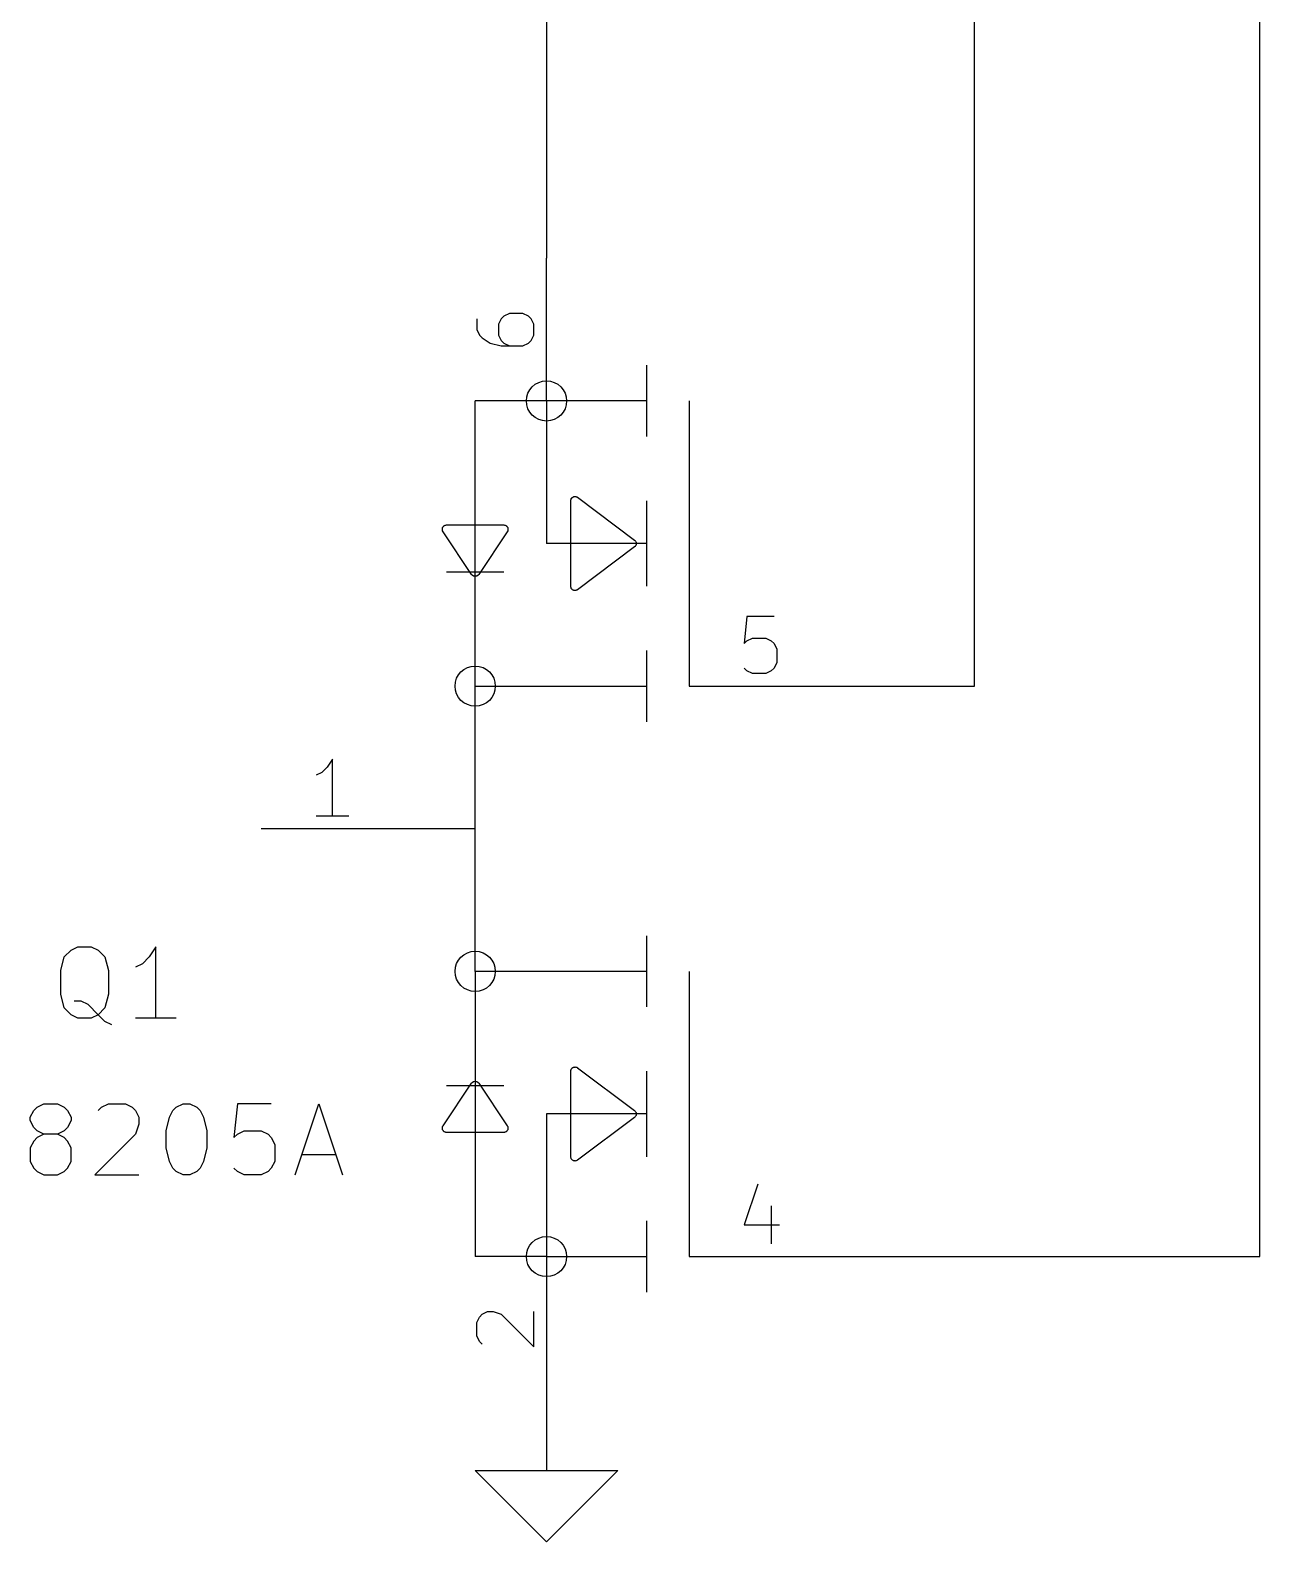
# Model space of a CAD drawing. Header units: inches. Extents: x 0.4 to 16.1, y -11.3 to -0.4.
# Drawn here: x 2.638 to 3.5, y -7.55 to -6.49 of the extents above; entities that cross this region are included whole.
import ezdxf

# ---------------------------------------------------------------- set-up
doc = ezdxf.new("R2010")
doc.units = ezdxf.units.IN
doc.header["$MEASUREMENT"] = 0
for name, color, linetype in [('GREENSIXTYFIVE', 129, 'CONTINUOUS'), ('LIGHTGREEN', 92, 'CONTINUOUS'), ('LIGHTRED', 12, 'CONTINUOUS'), ('RED', 14, 'CONTINUOUS')]:
    doc.layers.add(name, color=color, linetype=linetype)

msp = doc.modelspace()

# ---------------------------------------------------------------- linework, layer by layer
at = {"layer": 'GREENSIXTYFIVE', "linetype": 'CONTINUOUS'}
for p, q in [((2.6667, -7.1352), (2.6714, -7.1328)), ((2.6667, -7.1352), (2.6714, -7.1328)), ((2.6714, -7.1328), (2.6809, -7.1328)), ((2.6714, -7.1328), (2.6809, -7.1328)), ((2.6809, -7.1328), (2.6857, -7.1352)), ((2.6809, -7.1328), (2.6857, -7.1352)), ((2.7262, -7.1328), (2.7214, -7.1399)), ((2.7262, -7.1328), (2.7214, -7.1399)), ((2.7262, -7.1828), (2.7262, -7.1328)), ((2.7262, -7.1828), (2.7262, -7.1328)), ((2.6595, -7.1495), (2.6619, -7.1399)), ((2.6595, -7.1495), (2.6619, -7.1399)), ((2.6619, -7.1399), (2.6667, -7.1352)), ((2.6619, -7.1399), (2.6667, -7.1352)), ((2.6857, -7.1352), (2.6905, -7.1399)), ((2.6857, -7.1352), (2.6905, -7.1399)), ((2.6905, -7.1399), (2.6929, -7.1495)), ((2.6905, -7.1399), (2.6929, -7.1495)), ((2.7214, -7.1399), (2.7167, -7.1447)), ((2.7214, -7.1399), (2.7167, -7.1447)), ((2.6595, -7.1661), (2.6595, -7.1495)), ((2.6595, -7.1661), (2.6595, -7.1495)), ((2.6929, -7.1495), (2.6929, -7.1661)), ((2.6929, -7.1495), (2.6929, -7.1661)), ((2.7167, -7.1447), (2.7119, -7.1471)), ((2.7167, -7.1447), (2.7119, -7.1471)), ((2.6619, -7.1757), (2.6595, -7.1661)), ((2.6619, -7.1757), (2.6595, -7.1661)), ((2.6667, -7.1804), (2.6619, -7.1757)), ((2.6667, -7.1804), (2.6619, -7.1757)), ((2.6738, -7.1709), (2.669, -7.1709)), ((2.6738, -7.1709), (2.669, -7.1709)), ((2.6786, -7.1733), (2.6738, -7.1709)), ((2.6786, -7.1733), (2.6738, -7.1709)), ((2.6857, -7.1804), (2.6786, -7.1733)), ((2.6857, -7.1804), (2.6786, -7.1733)), ((2.6905, -7.1757), (2.6857, -7.1804)), ((2.6905, -7.1757), (2.6857, -7.1804)), ((2.6929, -7.1661), (2.6905, -7.1757)), ((2.6929, -7.1661), (2.6905, -7.1757)), ((2.6714, -7.1828), (2.6667, -7.1804)), ((2.6714, -7.1828), (2.6667, -7.1804)), ((2.6809, -7.1828), (2.6714, -7.1828)), ((2.6809, -7.1828), (2.6714, -7.1828)), ((2.6857, -7.1804), (2.6809, -7.1828)), ((2.6857, -7.1804), (2.6809, -7.1828)), ((2.6905, -7.1852), (2.6857, -7.1804)), ((2.6905, -7.1852), (2.6857, -7.1804)), ((2.6952, -7.1876), (2.6905, -7.1852)), ((2.6952, -7.1876), (2.6905, -7.1852)), ((2.7405, -7.1828), (2.7119, -7.1828)), ((2.7405, -7.1828), (2.7119, -7.1828)), ((2.6381, -7.2523), (2.6405, -7.2476)), ((2.6381, -7.2523), (2.6405, -7.2476)), ((2.6405, -7.2476), (2.6429, -7.2452)), ((2.6405, -7.2476), (2.6429, -7.2452)), ((2.6429, -7.2452), (2.6476, -7.2428)), ((2.6429, -7.2452), (2.6476, -7.2428)), ((2.6476, -7.2428), (2.6571, -7.2428)), ((2.6476, -7.2428), (2.6571, -7.2428)), ((2.6571, -7.2428), (2.6619, -7.2452)), ((2.6571, -7.2428), (2.6619, -7.2452)), ((2.6619, -7.2452), (2.6643, -7.2476)), ((2.6619, -7.2452), (2.6643, -7.2476)), ((2.6643, -7.2476), (2.6667, -7.2523)), ((2.6643, -7.2476), (2.6667, -7.2523)), ((2.6857, -7.2476), (2.6881, -7.2452)), ((2.6857, -7.2476), (2.6881, -7.2452)), ((2.6881, -7.2452), (2.6929, -7.2428)), ((2.6881, -7.2452), (2.6929, -7.2428)), ((2.6929, -7.2428), (2.7048, -7.2428)), ((2.6929, -7.2428), (2.7048, -7.2428)), ((2.7048, -7.2428), (2.7095, -7.2452)), ((2.7048, -7.2428), (2.7095, -7.2452)), ((2.7095, -7.2452), (2.7119, -7.2476)), ((2.7095, -7.2452), (2.7119, -7.2476)), ((2.7119, -7.2476), (2.7143, -7.2523)), ((2.7119, -7.2476), (2.7143, -7.2523)), ((2.7357, -7.2523), (2.7381, -7.2476)), ((2.7357, -7.2523), (2.7381, -7.2476)), ((2.7381, -7.2476), (2.7405, -7.2452)), ((2.7381, -7.2476), (2.7405, -7.2452)), ((2.7405, -7.2452), (2.7452, -7.2428)), ((2.7405, -7.2452), (2.7452, -7.2428)), ((2.7452, -7.2428), (2.75, -7.2428)), ((2.7452, -7.2428), (2.75, -7.2428)), ((2.75, -7.2428), (2.7548, -7.2452)), ((2.75, -7.2428), (2.7548, -7.2452)), ((2.7548, -7.2452), (2.7571, -7.2476)), ((2.7548, -7.2452), (2.7571, -7.2476)), ((2.7571, -7.2476), (2.7595, -7.2523)), ((2.7571, -7.2476), (2.7595, -7.2523)), ((2.7833, -7.2428), (2.7809, -7.2666)), ((2.7833, -7.2428), (2.7809, -7.2666)), ((2.8071, -7.2428), (2.7833, -7.2428)), ((2.8071, -7.2428), (2.7833, -7.2428)), ((2.8238, -7.2928), (2.8405, -7.2428)), ((2.8238, -7.2928), (2.8405, -7.2428)), ((2.8405, -7.2428), (2.8571, -7.2928)), ((2.8405, -7.2428), (2.8571, -7.2928)), ((2.6381, -7.2547), (2.6381, -7.2523)), ((2.6381, -7.2547), (2.6381, -7.2523)), ((2.6405, -7.2595), (2.6381, -7.2547)), ((2.6405, -7.2595), (2.6381, -7.2547)), ((2.6429, -7.2619), (2.6405, -7.2595)), ((2.6429, -7.2619), (2.6405, -7.2595)), ((2.6643, -7.2595), (2.6619, -7.2619)), ((2.6643, -7.2595), (2.6619, -7.2619)), ((2.6667, -7.2547), (2.6643, -7.2595)), ((2.6667, -7.2547), (2.6643, -7.2595)), ((2.6667, -7.2523), (2.6667, -7.2547)), ((2.6667, -7.2523), (2.6667, -7.2547)), ((2.7143, -7.2571), (2.7119, -7.2642)), ((2.7143, -7.2571), (2.7119, -7.2642)), ((2.7143, -7.2523), (2.7143, -7.2571)), ((2.7143, -7.2523), (2.7143, -7.2571)), ((2.7333, -7.2619), (2.7357, -7.2523)), ((2.7333, -7.2619), (2.7357, -7.2523)), ((2.7595, -7.2523), (2.7619, -7.2619)), ((2.7595, -7.2523), (2.7619, -7.2619)), ((2.6405, -7.269), (2.6381, -7.2738)), ((2.6405, -7.269), (2.6381, -7.2738)), ((2.6429, -7.2666), (2.6405, -7.269)), ((2.6429, -7.2666), (2.6405, -7.269)), ((2.6476, -7.2642), (2.6429, -7.2619)), ((2.6476, -7.2642), (2.6429, -7.2619)), ((2.6476, -7.2642), (2.6429, -7.2666)), ((2.6476, -7.2642), (2.6429, -7.2666)), ((2.6571, -7.2642), (2.6476, -7.2642)), ((2.6571, -7.2642), (2.6476, -7.2642)), ((2.6619, -7.2619), (2.6571, -7.2642)), ((2.6619, -7.2619), (2.6571, -7.2642)), ((2.6619, -7.2666), (2.6571, -7.2642)), ((2.6619, -7.2666), (2.6571, -7.2642)), ((2.6643, -7.269), (2.6619, -7.2666)), ((2.6643, -7.269), (2.6619, -7.2666)), ((2.6667, -7.2738), (2.6643, -7.269)), ((2.6667, -7.2738), (2.6643, -7.269)), ((2.7119, -7.2642), (2.6833, -7.2928)), ((2.7119, -7.2642), (2.6833, -7.2928)), ((2.7333, -7.2738), (2.7333, -7.2619)), ((2.7333, -7.2738), (2.7333, -7.2619)), ((2.7619, -7.2619), (2.7619, -7.2738)), ((2.7619, -7.2619), (2.7619, -7.2738)), ((2.7809, -7.2666), (2.7833, -7.2642)), ((2.7809, -7.2666), (2.7833, -7.2642)), ((2.7833, -7.2642), (2.7881, -7.2619)), ((2.7833, -7.2642), (2.7881, -7.2619)), ((2.7881, -7.2619), (2.8, -7.2619)), ((2.7881, -7.2619), (2.8, -7.2619)), ((2.8, -7.2619), (2.8048, -7.2642)), ((2.8, -7.2619), (2.8048, -7.2642)), ((2.8048, -7.2642), (2.8071, -7.2666)), ((2.8048, -7.2642), (2.8071, -7.2666)), ((2.8071, -7.2666), (2.8095, -7.2714)), ((2.8071, -7.2666), (2.8095, -7.2714)), ((2.6381, -7.2738), (2.6381, -7.2833)), ((2.6381, -7.2738), (2.6381, -7.2833)), ((2.6667, -7.2833), (2.6667, -7.2738)), ((2.6667, -7.2833), (2.6667, -7.2738)), ((2.7357, -7.2833), (2.7333, -7.2738)), ((2.7357, -7.2833), (2.7333, -7.2738)), ((2.7619, -7.2738), (2.7595, -7.2833)), ((2.7619, -7.2738), (2.7595, -7.2833)), ((2.8095, -7.2714), (2.8095, -7.2833)), ((2.8095, -7.2714), (2.8095, -7.2833)), ((2.8286, -7.2785), (2.8524, -7.2785)), ((2.8286, -7.2785), (2.8524, -7.2785)), ((2.6381, -7.2833), (2.6405, -7.288)), ((2.6381, -7.2833), (2.6405, -7.288)), ((2.6405, -7.288), (2.6429, -7.2904)), ((2.6405, -7.288), (2.6429, -7.2904)), ((2.6429, -7.2904), (2.6476, -7.2928)), ((2.6429, -7.2904), (2.6476, -7.2928)), ((2.6571, -7.2928), (2.6619, -7.2904)), ((2.6571, -7.2928), (2.6619, -7.2904)), ((2.6619, -7.2904), (2.6643, -7.288)), ((2.6619, -7.2904), (2.6643, -7.288)), ((2.6643, -7.288), (2.6667, -7.2833)), ((2.6643, -7.288), (2.6667, -7.2833)), ((2.7381, -7.288), (2.7357, -7.2833)), ((2.7381, -7.288), (2.7357, -7.2833)), ((2.7405, -7.2904), (2.7381, -7.288)), ((2.7405, -7.2904), (2.7381, -7.288)), ((2.7452, -7.2928), (2.7405, -7.2904)), ((2.7452, -7.2928), (2.7405, -7.2904)), ((2.7548, -7.2904), (2.75, -7.2928)), ((2.7548, -7.2904), (2.75, -7.2928)), ((2.7571, -7.288), (2.7548, -7.2904)), ((2.7571, -7.288), (2.7548, -7.2904)), ((2.7595, -7.2833), (2.7571, -7.288)), ((2.7595, -7.2833), (2.7571, -7.288)), ((2.7833, -7.2904), (2.7809, -7.288)), ((2.7833, -7.2904), (2.7809, -7.288)), ((2.7881, -7.2928), (2.7833, -7.2904)), ((2.7881, -7.2928), (2.7833, -7.2904)), ((2.8048, -7.2904), (2.8, -7.2928)), ((2.8048, -7.2904), (2.8, -7.2928)), ((2.8071, -7.288), (2.8048, -7.2904)), ((2.8071, -7.288), (2.8048, -7.2904)), ((2.8095, -7.2833), (2.8071, -7.288)), ((2.8095, -7.2833), (2.8071, -7.288)), ((2.6476, -7.2928), (2.6571, -7.2928)), ((2.6476, -7.2928), (2.6571, -7.2928)), ((2.6833, -7.2928), (2.7143, -7.2928)), ((2.6833, -7.2928), (2.7143, -7.2928)), ((2.75, -7.2928), (2.7452, -7.2928)), ((2.75, -7.2928), (2.7452, -7.2928)), ((2.8, -7.2928), (2.7881, -7.2928)), ((2.8, -7.2928), (2.7881, -7.2928))]:
    msp.add_line(p, q, dxfattribs=at)
at = {"layer": 'LIGHTGREEN', "linetype": 'CONTINUOUS'}
for p, q in [((3, -6.45), (3, -6.65)), ((3.3, -6.95), (3.3, -6.45)), ((3.5, -7.35), (3.5, -6.45)), ((3.2, -6.95), (3.3, -6.95)), ((3.2, -7.35), (3.5, -7.35))]:
    msp.add_line(p, q, dxfattribs=at)
at = {"layer": 'LIGHTRED', "linetype": 'CONTINUOUS'}
for p, q in [((2.9511, -6.6924), (2.9511, -6.7)), ((2.9511, -6.6924), (2.9511, -6.7)), ((2.9682, -6.6924), (2.9663, -6.6962)), ((2.9682, -6.6924), (2.9663, -6.6962)), ((2.9663, -6.6962), (2.9663, -6.7038)), ((2.9663, -6.6962), (2.9663, -6.7038)), ((2.9701, -6.6905), (2.9682, -6.6924)), ((2.9701, -6.6905), (2.9682, -6.6924)), ((2.974, -6.6886), (2.9701, -6.6905)), ((2.974, -6.6886), (2.9701, -6.6905)), ((2.9835, -6.6886), (2.974, -6.6886)), ((2.9835, -6.6886), (2.974, -6.6886)), ((2.9873, -6.6905), (2.9835, -6.6886)), ((2.9873, -6.6905), (2.9835, -6.6886)), ((2.9892, -6.6924), (2.9873, -6.6905)), ((2.9892, -6.6924), (2.9873, -6.6905)), ((2.9911, -6.6962), (2.9892, -6.6924)), ((2.9911, -6.6962), (2.9892, -6.6924)), ((2.9911, -6.7038), (2.9911, -6.6962)), ((2.9911, -6.7038), (2.9911, -6.6962)), ((2.9511, -6.7), (2.953, -6.7038)), ((2.9511, -6.7), (2.953, -6.7038)), ((2.953, -6.7038), (2.9549, -6.7057)), ((2.953, -6.7038), (2.9549, -6.7057)), ((2.9549, -6.7057), (2.9606, -6.7095)), ((2.9549, -6.7057), (2.9606, -6.7095)), ((2.9663, -6.7038), (2.9682, -6.7076)), ((2.9663, -6.7038), (2.9682, -6.7076)), ((2.9682, -6.7076), (2.9701, -6.7095)), ((2.9682, -6.7076), (2.9701, -6.7095)), ((2.9873, -6.7095), (2.9892, -6.7076)), ((2.9873, -6.7095), (2.9892, -6.7076)), ((2.9892, -6.7076), (2.9911, -6.7038)), ((2.9892, -6.7076), (2.9911, -6.7038)), ((2.9606, -6.7095), (2.9682, -6.7114)), ((2.9606, -6.7095), (2.9682, -6.7114)), ((2.9682, -6.7114), (2.9835, -6.7114)), ((2.9682, -6.7114), (2.9835, -6.7114)), ((2.9701, -6.7095), (2.974, -6.7114)), ((2.9701, -6.7095), (2.974, -6.7114)), ((2.9835, -6.7114), (2.9873, -6.7095)), ((2.9835, -6.7114), (2.9873, -6.7095)), ((3.1405, -6.9011), (3.1386, -6.9201)), ((3.1405, -6.9011), (3.1386, -6.9201)), ((3.1595, -6.9011), (3.1405, -6.9011)), ((3.1595, -6.9011), (3.1405, -6.9011)), ((3.1386, -6.9201), (3.1405, -6.9182)), ((3.1386, -6.9201), (3.1405, -6.9182)), ((3.1405, -6.9182), (3.1443, -6.9163)), ((3.1405, -6.9182), (3.1443, -6.9163)), ((3.1443, -6.9163), (3.1538, -6.9163)), ((3.1443, -6.9163), (3.1538, -6.9163)), ((3.1538, -6.9163), (3.1576, -6.9182)), ((3.1538, -6.9163), (3.1576, -6.9182)), ((3.1576, -6.9182), (3.1595, -6.9201)), ((3.1576, -6.9182), (3.1595, -6.9201)), ((3.1595, -6.9201), (3.1614, -6.924)), ((3.1595, -6.9201), (3.1614, -6.924)), ((3.1614, -6.924), (3.1614, -6.9335)), ((3.1614, -6.924), (3.1614, -6.9335)), ((3.1405, -6.9392), (3.1386, -6.9373)), ((3.1405, -6.9392), (3.1386, -6.9373)), ((3.1443, -6.9411), (3.1405, -6.9392)), ((3.1443, -6.9411), (3.1405, -6.9392)), ((3.1538, -6.9411), (3.1443, -6.9411)), ((3.1538, -6.9411), (3.1443, -6.9411)), ((3.1576, -6.9392), (3.1538, -6.9411)), ((3.1576, -6.9392), (3.1538, -6.9411)), ((3.1595, -6.9373), (3.1576, -6.9392)), ((3.1595, -6.9373), (3.1576, -6.9392)), ((3.1614, -6.9335), (3.1595, -6.9373)), ((3.1614, -6.9335), (3.1595, -6.9373)), ((2.85, -7.0011), (2.8462, -7.0068)), ((2.85, -7.0011), (2.8462, -7.0068)), ((2.85, -7.0411), (2.85, -7.0011)), ((2.85, -7.0411), (2.85, -7.0011)), ((2.8424, -7.0106), (2.8386, -7.0125)), ((2.8424, -7.0106), (2.8386, -7.0125)), ((2.8462, -7.0068), (2.8424, -7.0106)), ((2.8462, -7.0068), (2.8424, -7.0106)), ((2.8614, -7.0411), (2.8386, -7.0411)), ((2.8614, -7.0411), (2.8386, -7.0411)), ((3.1481, -7.2992), (3.1386, -7.3278)), ((3.1481, -7.2992), (3.1386, -7.3278)), ((3.1576, -7.3144), (3.1576, -7.3411)), ((3.1576, -7.3144), (3.1576, -7.3411)), ((3.1386, -7.3278), (3.1633, -7.3278)), ((3.1386, -7.3278), (3.1633, -7.3278)), ((2.9511, -7.3962), (2.953, -7.3924)), ((2.9511, -7.3962), (2.953, -7.3924)), ((2.9511, -7.4057), (2.9511, -7.3962)), ((2.9511, -7.4057), (2.9511, -7.3962)), ((2.953, -7.3924), (2.9549, -7.3905)), ((2.953, -7.3924), (2.9549, -7.3905)), ((2.9549, -7.3905), (2.9587, -7.3886)), ((2.9549, -7.3905), (2.9587, -7.3886)), ((2.9587, -7.3886), (2.9625, -7.3886)), ((2.9587, -7.3886), (2.9625, -7.3886)), ((2.9625, -7.3886), (2.9682, -7.3905)), ((2.9625, -7.3886), (2.9682, -7.3905)), ((2.9682, -7.3905), (2.9911, -7.4133)), ((2.9682, -7.3905), (2.9911, -7.4133)), ((2.9911, -7.4133), (2.9911, -7.3886)), ((2.9911, -7.4133), (2.9911, -7.3886)), ((2.953, -7.4095), (2.9511, -7.4057)), ((2.953, -7.4095), (2.9511, -7.4057)), ((2.9549, -7.4114), (2.953, -7.4095)), ((2.9549, -7.4114), (2.953, -7.4095))]:
    msp.add_line(p, q, dxfattribs=at)
at = {"layer": 'RED', "linetype": 'CONTINUOUS'}
for p, q in [((3, -6.75), (3, -6.65)), ((3, -6.75), (3, -6.65)), ((3.07, -6.725), (3.07, -6.75)), ((3.07, -6.75), (2.95, -6.75)), ((2.95, -6.87), (2.95, -6.75)), ((3, -6.75), (3, -6.85)), ((3.07, -6.75), (3.07, -6.775)), ((3.1, -6.75), (3.1, -6.95)), ((3.017, -6.8198), (3.0171, -6.8194)), ((3.017, -6.8199), (3.017, -6.8198)), ((3.017, -6.8198), (3.017, -6.8198)), ((3.017, -6.82), (3.017, -6.8199)), ((3.017, -6.88), (3.017, -6.82)), ((3.0171, -6.8194), (3.0172, -6.8191)), ((3.0172, -6.8191), (3.0173, -6.8187)), ((3.0173, -6.8187), (3.0174, -6.8185)), ((3.0174, -6.8185), (3.0175, -6.8183)), ((3.0175, -6.8183), (3.0178, -6.8181)), ((3.0178, -6.8181), (3.018, -6.8178)), ((3.018, -6.8178), (3.0182, -6.8177)), ((3.0182, -6.8177), (3.0183, -6.8175)), ((3.0183, -6.8175), (3.0187, -6.8174)), ((3.0187, -6.8174), (3.019, -6.8172)), ((3.019, -6.8172), (3.0192, -6.8171)), ((3.0192, -6.8171), (3.0194, -6.8171)), ((3.0194, -6.8171), (3.0198, -6.8171)), ((3.0198, -6.8171), (3.0202, -6.817)), ((3.0202, -6.817), (3.0204, -6.8171)), ((3.0204, -6.8171), (3.0206, -6.8171)), ((3.0206, -6.8171), (3.0209, -6.8172)), ((3.0209, -6.8172), (3.0213, -6.8173)), ((3.0213, -6.8173), (3.0216, -6.8175)), ((3.0216, -6.8175), (3.0217, -6.8175)), ((3.0217, -6.8175), (3.0217, -6.8175)), ((3.0217, -6.8175), (3.0218, -6.8176)), ((3.0218, -6.8176), (3.0618, -6.8476)), ((3.07, -6.82), (3.07, -6.85)), ((2.927, -6.84), (2.9271, -6.8397)), ((2.9271, -6.8403), (2.927, -6.84)), ((2.9271, -6.8394), (2.9272, -6.8391)), ((2.9271, -6.8397), (2.9271, -6.8394)), ((2.9271, -6.8406), (2.9271, -6.8403)), ((2.9272, -6.8409), (2.9271, -6.8406)), ((2.9272, -6.8388), (2.9274, -6.8386)), ((2.9272, -6.8391), (2.9272, -6.8388)), ((2.9272, -6.8411), (2.9272, -6.8409)), ((2.9275, -6.8417), (2.9272, -6.8411)), ((2.9274, -6.8386), (2.9275, -6.8383)), ((2.9275, -6.8383), (2.9277, -6.8381)), ((2.9475, -6.8717), (2.9275, -6.8417)), ((2.9277, -6.8381), (2.9279, -6.8379)), ((2.9279, -6.8379), (2.9281, -6.8377)), ((2.9281, -6.8377), (2.9283, -6.8375)), ((2.9283, -6.8375), (2.9286, -6.8374)), ((2.9286, -6.8374), (2.9289, -6.8372)), ((2.9289, -6.8372), (2.9291, -6.8372)), ((2.9291, -6.8372), (2.9294, -6.8371)), ((2.9294, -6.8371), (2.93, -6.837)), ((2.93, -6.837), (2.97, -6.837)), ((2.9725, -6.8417), (2.9525, -6.8717)), ((2.97, -6.837), (2.9706, -6.8371)), ((2.9706, -6.8371), (2.9709, -6.8372)), ((2.9709, -6.8372), (2.9711, -6.8372)), ((2.9711, -6.8372), (2.9714, -6.8374)), ((2.9714, -6.8374), (2.9717, -6.8375)), ((2.9717, -6.8375), (2.9719, -6.8377)), ((2.9719, -6.8377), (2.9721, -6.8379)), ((2.9721, -6.8379), (2.9723, -6.8381)), ((2.9723, -6.8381), (2.9725, -6.8383)), ((2.9725, -6.8383), (2.9726, -6.8386)), ((2.9728, -6.8411), (2.9725, -6.8417)), ((2.9726, -6.8386), (2.9728, -6.8388)), ((2.9728, -6.8388), (2.9728, -6.8391)), ((2.9728, -6.8391), (2.9729, -6.8394)), ((2.9729, -6.8406), (2.9728, -6.8409)), ((2.9728, -6.8409), (2.9728, -6.8411)), ((2.9729, -6.8394), (2.9729, -6.8397)), ((2.9729, -6.8397), (2.973, -6.84)), ((2.973, -6.84), (2.9729, -6.8403)), ((2.9729, -6.8403), (2.9729, -6.8406)), ((3.07, -6.85), (3, -6.85)), ((3.0618, -6.8524), (3.0218, -6.8824)), ((3.0618, -6.8476), (3.0619, -6.8477)), ((3.0619, -6.8523), (3.0618, -6.8524)), ((3.0619, -6.8477), (3.062, -6.8478)), ((3.062, -6.8522), (3.0619, -6.8523)), ((3.062, -6.8478), (3.062, -6.8478)), ((3.062, -6.8478), (3.0622, -6.848)), ((3.0622, -6.852), (3.062, -6.8522)), ((3.062, -6.8522), (3.062, -6.8522)), ((3.0622, -6.848), (3.0624, -6.8484)), ((3.0624, -6.8516), (3.0622, -6.852)), ((3.0624, -6.8484), (3.0627, -6.8487)), ((3.0627, -6.8513), (3.0624, -6.8516)), ((3.0627, -6.8487), (3.0627, -6.8489)), ((3.0627, -6.8489), (3.0628, -6.849)), ((3.0628, -6.851), (3.0627, -6.8511)), ((3.0627, -6.8511), (3.0627, -6.8513)), ((3.0628, -6.849), (3.0629, -6.8494)), ((3.0629, -6.8506), (3.0628, -6.851)), ((3.0629, -6.8494), (3.063, -6.8498)), ((3.063, -6.8502), (3.0629, -6.8506)), ((3.063, -6.8498), (3.063, -6.85)), ((3.063, -6.85), (3.063, -6.8502)), ((3.07, -6.85), (3.07, -6.88)), ((2.95, -6.87), (2.93, -6.87)), ((2.9479, -6.8721), (2.9475, -6.8717)), ((2.9488, -6.8728), (2.9479, -6.8721)), ((2.95, -6.873), (2.9488, -6.8728)), ((2.97, -6.87), (2.95, -6.87)), ((2.95, -6.95), (2.95, -6.87)), ((2.9512, -6.8728), (2.95, -6.873)), ((2.9521, -6.8721), (2.9512, -6.8728)), ((2.9525, -6.8717), (2.9521, -6.8721)), ((3.017, -6.8801), (3.017, -6.88)), ((3.017, -6.8802), (3.017, -6.8801)), ((3.0171, -6.8806), (3.017, -6.8802)), ((3.017, -6.8802), (3.017, -6.8802)), ((3.0172, -6.8809), (3.0171, -6.8806)), ((3.0173, -6.8813), (3.0172, -6.8809)), ((3.0174, -6.8815), (3.0173, -6.8813)), ((3.0175, -6.8817), (3.0174, -6.8815)), ((3.0178, -6.8819), (3.0175, -6.8817)), ((3.018, -6.8822), (3.0178, -6.8819)), ((3.0182, -6.8823), (3.018, -6.8822)), ((3.0183, -6.8825), (3.0182, -6.8823)), ((3.0187, -6.8826), (3.0183, -6.8825)), ((3.019, -6.8828), (3.0187, -6.8826)), ((3.0192, -6.8829), (3.019, -6.8828)), ((3.0194, -6.8829), (3.0192, -6.8829)), ((3.0198, -6.8829), (3.0194, -6.8829)), ((3.0202, -6.883), (3.0198, -6.8829)), ((3.0204, -6.8829), (3.0202, -6.883)), ((3.0206, -6.8829), (3.0204, -6.8829)), ((3.0209, -6.8828), (3.0206, -6.8829)), ((3.0213, -6.8827), (3.0209, -6.8828)), ((3.0216, -6.8825), (3.0213, -6.8827)), ((3.0217, -6.8825), (3.0216, -6.8825)), ((3.0218, -6.8824), (3.0217, -6.8825)), ((3.0217, -6.8825), (3.0217, -6.8825)), ((3.07, -6.925), (3.07, -6.95)), ((2.95, -6.95), (3.07, -6.95)), ((2.95, -7.05), (2.95, -6.95)), ((3.07, -6.95), (3.07, -6.975)), ((3.1, -6.95), (3.2, -6.95)), ((3.1, -6.95), (3.2, -6.95)), ((2.9, -7.05), (2.8, -7.05)), ((2.9, -7.05), (2.8, -7.05)), ((2.95, -7.05), (2.9, -7.05)), ((2.95, -7.15), (2.95, -7.05)), ((3.07, -7.125), (3.07, -7.15)), ((3.07, -7.15), (2.95, -7.15)), ((2.95, -7.15), (2.95, -7.23)), ((3.07, -7.15), (3.07, -7.175)), ((3.1, -7.15), (3.1, -7.35)), ((3.0175, -7.2183), (3.0178, -7.2181)), ((3.0178, -7.2181), (3.018, -7.2178)), ((3.018, -7.2178), (3.0182, -7.2177)), ((3.0182, -7.2177), (3.0183, -7.2175)), ((3.0183, -7.2175), (3.0187, -7.2174)), ((3.0187, -7.2174), (3.019, -7.2172)), ((3.019, -7.2172), (3.0192, -7.2171)), ((3.0192, -7.2171), (3.0194, -7.2171)), ((3.0194, -7.2171), (3.0198, -7.2171)), ((3.0198, -7.2171), (3.0202, -7.217)), ((3.0202, -7.217), (3.0204, -7.2171)), ((3.0204, -7.2171), (3.0206, -7.2171)), ((3.0206, -7.2171), (3.0209, -7.2172)), ((3.0209, -7.2172), (3.0213, -7.2173)), ((3.0213, -7.2173), (3.0216, -7.2175)), ((3.0216, -7.2175), (3.0217, -7.2175)), ((3.0217, -7.2175), (3.0217, -7.2175)), ((3.0217, -7.2175), (3.0218, -7.2176)), ((3.0218, -7.2176), (3.0618, -7.2476)), ((2.9275, -7.2583), (2.9475, -7.2283)), ((2.9475, -7.2283), (2.9479, -7.2279)), ((2.9479, -7.2279), (2.9488, -7.2272)), ((2.9488, -7.2272), (2.95, -7.227)), ((2.95, -7.227), (2.9512, -7.2272)), ((2.9512, -7.2272), (2.9521, -7.2279)), ((2.9521, -7.2279), (2.9525, -7.2283)), ((2.9525, -7.2283), (2.9725, -7.2583)), ((3.017, -7.2198), (3.0171, -7.2194)), ((3.017, -7.2199), (3.017, -7.2198)), ((3.017, -7.2198), (3.017, -7.2198)), ((3.017, -7.22), (3.017, -7.2199)), ((3.017, -7.28), (3.017, -7.22)), ((3.0171, -7.2194), (3.0172, -7.2191)), ((3.0172, -7.2191), (3.0173, -7.2187)), ((3.0173, -7.2187), (3.0174, -7.2185)), ((3.0174, -7.2185), (3.0175, -7.2183)), ((3.07, -7.22), (3.07, -7.25)), ((2.93, -7.23), (2.95, -7.23)), ((2.95, -7.23), (2.97, -7.23)), ((2.95, -7.23), (2.95, -7.35)), ((3.07, -7.25), (3, -7.25)), ((3, -7.25), (3, -7.35)), ((3.0618, -7.2476), (3.0619, -7.2477)), ((3.0619, -7.2477), (3.062, -7.2478)), ((3.062, -7.2478), (3.062, -7.2478)), ((3.062, -7.2478), (3.0622, -7.248)), ((3.0622, -7.248), (3.0624, -7.2484)), ((3.0624, -7.2484), (3.0627, -7.2487)), ((3.0627, -7.2487), (3.0627, -7.2489)), ((3.0627, -7.2489), (3.0628, -7.249)), ((3.0628, -7.249), (3.0629, -7.2494)), ((3.0629, -7.2494), (3.063, -7.2498)), ((3.063, -7.2498), (3.063, -7.25)), ((3.063, -7.25), (3.063, -7.2502)), ((3.07, -7.25), (3.07, -7.28)), ((2.927, -7.26), (2.9271, -7.2597)), ((2.9271, -7.2603), (2.927, -7.26)), ((2.9271, -7.2594), (2.9272, -7.2591)), ((2.9271, -7.2597), (2.9271, -7.2594)), ((2.9271, -7.2606), (2.9271, -7.2603)), ((2.9272, -7.2609), (2.9271, -7.2606)), ((2.9272, -7.2589), (2.9275, -7.2583)), ((2.9272, -7.2591), (2.9272, -7.2589)), ((2.9725, -7.2583), (2.9728, -7.2589)), ((2.9728, -7.2589), (2.9728, -7.2591)), ((2.9728, -7.2591), (2.9729, -7.2594)), ((2.9729, -7.2606), (2.9728, -7.2609)), ((2.9729, -7.2594), (2.9729, -7.2597)), ((2.9729, -7.2597), (2.973, -7.26)), ((2.973, -7.26), (2.9729, -7.2603)), ((2.9729, -7.2603), (2.9729, -7.2606)), ((3.0618, -7.2524), (3.0218, -7.2824)), ((3.0619, -7.2523), (3.0618, -7.2524)), ((3.062, -7.2522), (3.0619, -7.2523)), ((3.0622, -7.252), (3.062, -7.2522)), ((3.062, -7.2522), (3.062, -7.2522)), ((3.0624, -7.2516), (3.0622, -7.252)), ((3.0627, -7.2513), (3.0624, -7.2516)), ((3.0628, -7.251), (3.0627, -7.2511)), ((3.0627, -7.2511), (3.0627, -7.2513)), ((3.0629, -7.2506), (3.0628, -7.251)), ((3.063, -7.2502), (3.0629, -7.2506)), ((2.9272, -7.2612), (2.9272, -7.2609)), ((2.9274, -7.2614), (2.9272, -7.2612)), ((2.9275, -7.2617), (2.9274, -7.2614)), ((2.9277, -7.2619), (2.9275, -7.2617)), ((2.9279, -7.2621), (2.9277, -7.2619)), ((2.9281, -7.2623), (2.9279, -7.2621)), ((2.9283, -7.2625), (2.9281, -7.2623)), ((2.9286, -7.2626), (2.9283, -7.2625)), ((2.9289, -7.2628), (2.9286, -7.2626)), ((2.9291, -7.2628), (2.9289, -7.2628)), ((2.9294, -7.2629), (2.9291, -7.2628)), ((2.93, -7.263), (2.9294, -7.2629)), ((2.97, -7.263), (2.93, -7.263)), ((2.9706, -7.2629), (2.97, -7.263)), ((2.9709, -7.2628), (2.9706, -7.2629)), ((2.9711, -7.2628), (2.9709, -7.2628)), ((2.9714, -7.2626), (2.9711, -7.2628)), ((2.9717, -7.2625), (2.9714, -7.2626)), ((2.9719, -7.2623), (2.9717, -7.2625)), ((2.9721, -7.2621), (2.9719, -7.2623)), ((2.9723, -7.2619), (2.9721, -7.2621)), ((2.9725, -7.2617), (2.9723, -7.2619)), ((2.9726, -7.2614), (2.9725, -7.2617)), ((2.9728, -7.2612), (2.9726, -7.2614)), ((2.9728, -7.2609), (2.9728, -7.2612)), ((3.017, -7.2801), (3.017, -7.28)), ((3.017, -7.2802), (3.017, -7.2801)), ((3.0171, -7.2806), (3.017, -7.2802)), ((3.017, -7.2802), (3.017, -7.2802)), ((3.0172, -7.2809), (3.0171, -7.2806)), ((3.0173, -7.2813), (3.0172, -7.2809)), ((3.0174, -7.2815), (3.0173, -7.2813)), ((3.0175, -7.2817), (3.0174, -7.2815)), ((3.0178, -7.2819), (3.0175, -7.2817)), ((3.018, -7.2822), (3.0178, -7.2819)), ((3.0182, -7.2823), (3.018, -7.2822)), ((3.0183, -7.2825), (3.0182, -7.2823)), ((3.0187, -7.2826), (3.0183, -7.2825)), ((3.019, -7.2828), (3.0187, -7.2826)), ((3.0192, -7.2829), (3.019, -7.2828)), ((3.0194, -7.2829), (3.0192, -7.2829)), ((3.0198, -7.2829), (3.0194, -7.2829)), ((3.0202, -7.283), (3.0198, -7.2829)), ((3.0204, -7.2829), (3.0202, -7.283)), ((3.0206, -7.2829), (3.0204, -7.2829)), ((3.0209, -7.2828), (3.0206, -7.2829)), ((3.0213, -7.2827), (3.0209, -7.2828)), ((3.0216, -7.2825), (3.0213, -7.2827)), ((3.0217, -7.2825), (3.0216, -7.2825)), ((3.0218, -7.2824), (3.0217, -7.2825)), ((3.0217, -7.2825), (3.0217, -7.2825)), ((3.07, -7.325), (3.07, -7.35)), ((3, -7.35), (2.95, -7.35)), ((3, -7.35), (3.07, -7.35)), ((3, -7.35), (3, -7.45)), ((3, -7.35), (3, -7.45)), ((3.07, -7.35), (3.07, -7.375)), ((3.1, -7.35), (3.2, -7.35)), ((3.1, -7.35), (3.2, -7.35)), ((3, -7.45), (3, -7.5)), ((3, -7.55), (2.95, -7.5)), ((2.95, -7.5), (3, -7.5)), ((3, -7.5), (3.05, -7.5)), ((3.05, -7.5), (3, -7.55))]:
    msp.add_line(p, q, dxfattribs=at)
at = {"layer": 'RED'}
for centre in [(3, -6.75), (2.95, -6.95), (2.95, -7.15), (3, -7.35)]:
    msp.add_circle(centre, 0.0141, dxfattribs=at)

doc.saveas('drawing.dxf')
